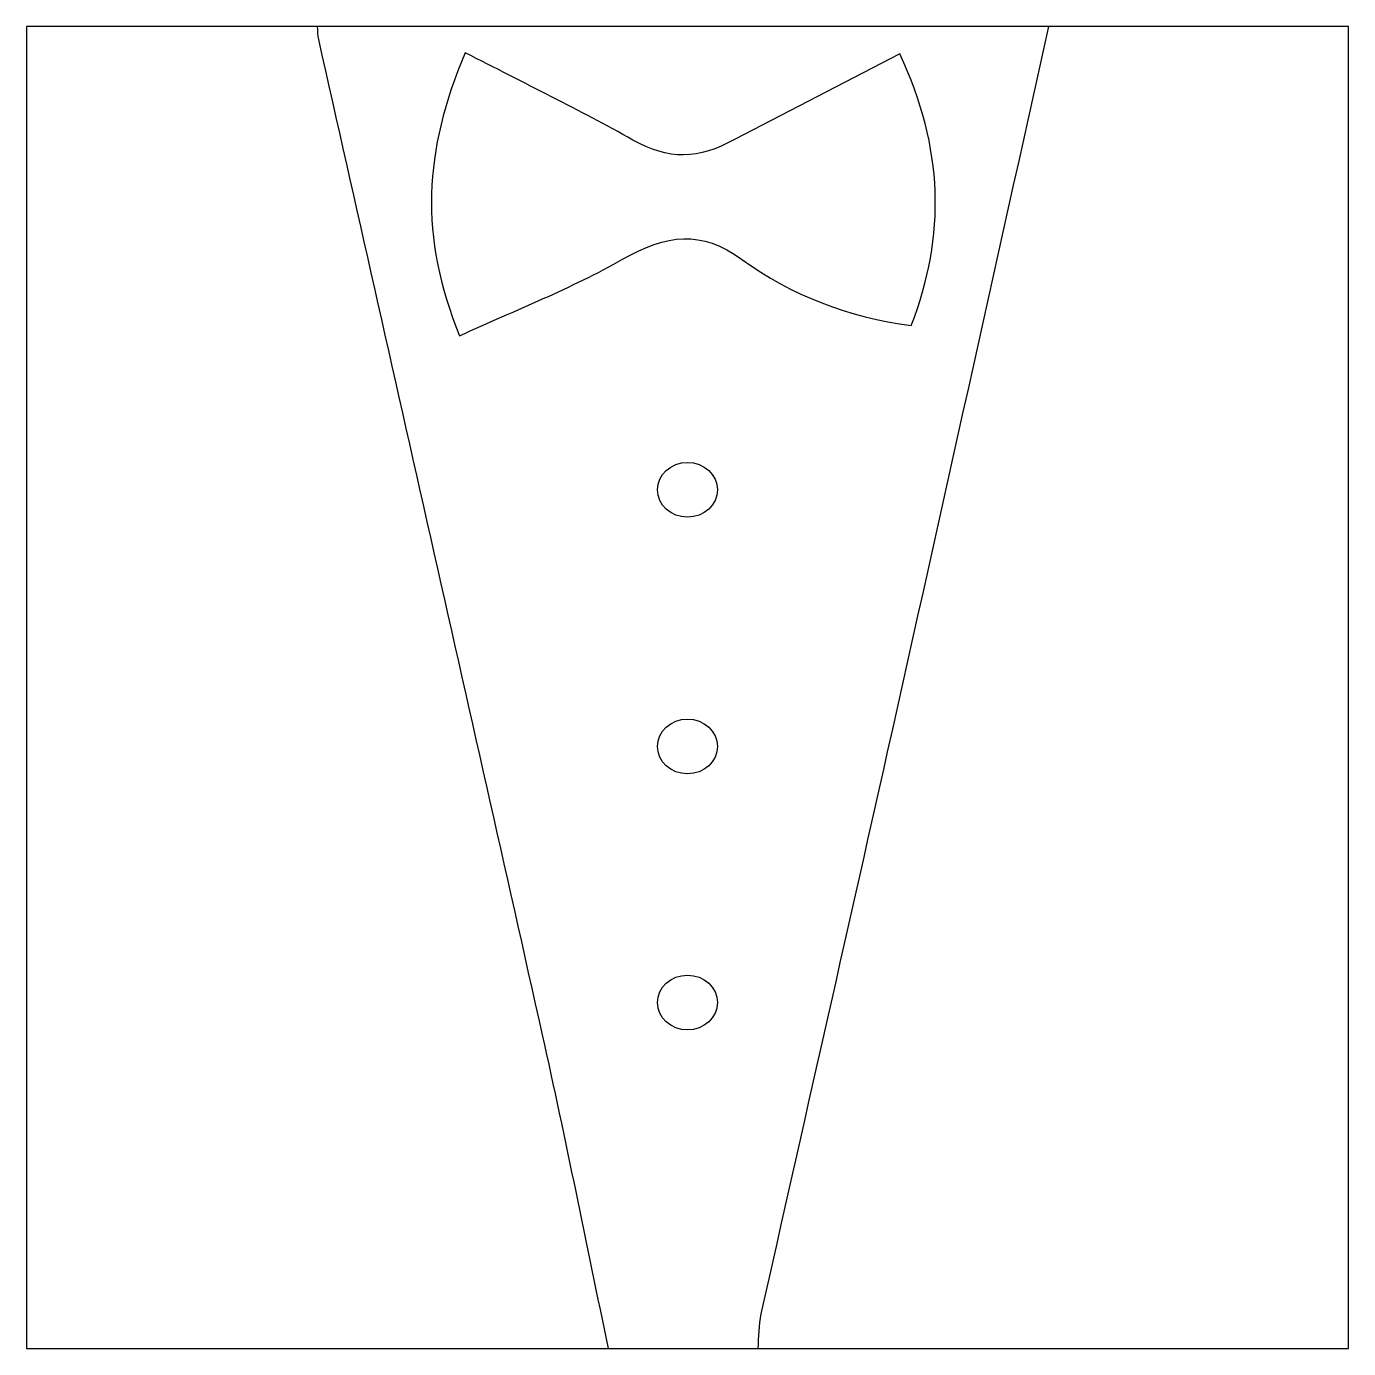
# Model space of a CAD drawing. Header units: centimetres. Extents: x -10.5 to 10.7, y -10.6 to 10.6.
import ezdxf

# ---------------------------------------------------------------- set-up
doc = ezdxf.new("R2010")
doc.units = ezdxf.units.CM
doc.header["$MEASUREMENT"] = 0
doc.layers.add('Layer 1', color=7, linetype='Continuous')

msp = doc.modelspace()

# ---------------------------------------------------------------- linework, layer by layer
at = {"layer": 'Layer 1'}
msp.add_lwpolyline([(-10.47584, -10.57357), (10.74306, -10.57357), (10.74306, 10.64533), (-10.47584, 10.64533), (-10.47584, -10.57357)], close=True, dxfattribs=at)
for centre in [(0.13343, 3.2094), (0.13343, -0.91033), (0.13343, -5.02079)]:
    msp.add_ellipse(centre, major_axis=(0.48069, 0), ratio=0.91512201, dxfattribs=at)
at = {"layer": 'Layer 1', "color": 7}
msp.add_open_spline([(5.93344, 10.64533), (5.07122, 6.76487), (4.21243, 2.88359), (3.34571, -0.99589), (3.34571, -0.99589), (2.67377, -4.00357), (1.99081, -7.00889), (1.31778, -10.01628), (1.31778, -10.01628), (1.27738, -10.19696), (1.28174, -10.3876), (1.26529, -10.57355), (1.26529, -10.57355), (0.46371, -10.57355), (-0.33793, -10.57355), (-1.13951, -10.57355), (-1.13951, -10.57355), (-1.4913, -8.89564), (-1.82457, -7.21376), (-2.19819, -5.54067), (-2.19819, -5.54067), (-3.38794, -0.214), (-4.59278, 5.10936), (-5.79033, 10.43426), (-5.79033, 10.43426), (-5.80568, 10.5025), (-5.80229, 10.57489), (-5.80766, 10.64534), (-5.80766, 10.64534), (-1.89399, 10.64533), (2.01975, 10.64533), (5.93344, 10.64533)], degree=3, knots=[0, 0, 0, 0, 0.11111111, 0.11111111, 0.11111111, 0.11111111, 0.22222222, 0.22222222, 0.22222222, 0.22222222, 0.33333333, 0.33333333, 0.33333333, 0.33333333, 0.44444444, 0.44444444, 0.44444444, 0.44444444, 0.55555556, 0.55555556, 0.55555556, 0.55555556, 0.66666667, 0.66666667, 0.66666667, 0.66666667, 0.77777778, 0.77777778, 0.77777778, 0.77777778, 1, 1, 1, 1], dxfattribs=at)
at = {"layer": 'Layer 1'}
for points, knots in [([(3.54187, 10.20617), (4.24751, 8.67955), (4.28379, 7.30639), (3.72515, 5.84319), (3.72515, 5.84319), (2.71494, 5.98506), (1.81166, 6.32021), (1.00293, 6.90912), (1.00293, 6.90912), (0.35706, 7.3795), (-0.19664, 7.31375), (-0.9071, 6.90843), (-0.9071, 6.90843), (-1.72546, 6.44165), (-2.61491, 6.09947), (-3.52423, 5.67965), (-3.52423, 5.67965), (-4.17511, 7.27204), (-4.10189, 8.64587), (-3.4352, 10.22419), (-3.4352, 10.22419), (-2.4733, 9.72735), (-1.59147, 9.30463), (-0.74348, 8.8225), (-0.74348, 8.8225), (-0.17447, 8.49897), (0.31739, 8.50603), (0.88641, 8.83343), (0.88641, 8.83343), (0.88641, 8.83343), (3.54187, 10.20617), (3.54187, 10.20617)], [0, 0, 0, 0, 0.11111111, 0.11111111, 0.11111111, 0.11111111, 0.22222222, 0.22222222, 0.22222222, 0.22222222, 0.33333333, 0.33333333, 0.33333333, 0.33333333, 0.44444444, 0.44444444, 0.44444444, 0.44444444, 0.55555556, 0.55555556, 0.55555556, 0.55555556, 0.66666667, 0.66666667, 0.66666667, 0.66666667, 0.77777778, 0.77777778, 0.77777778, 0.77777778, 1, 1, 1, 1]), ([(3.54187, 10.20617), (3.54187, 10.20617), (3.54187, 10.20617), (3.54187, 10.20617), (3.54187, 10.20617), (3.54187, 10.20617), (3.54187, 10.20617), (3.54187, 10.20617)], [0, 0, 0, 0, 0.33333333, 0.33333333, 0.33333333, 0.33333333, 1, 1, 1, 1])]:
    msp.add_open_spline(points, degree=3, knots=knots, dxfattribs=at)

doc.saveas('drawing.dxf')
